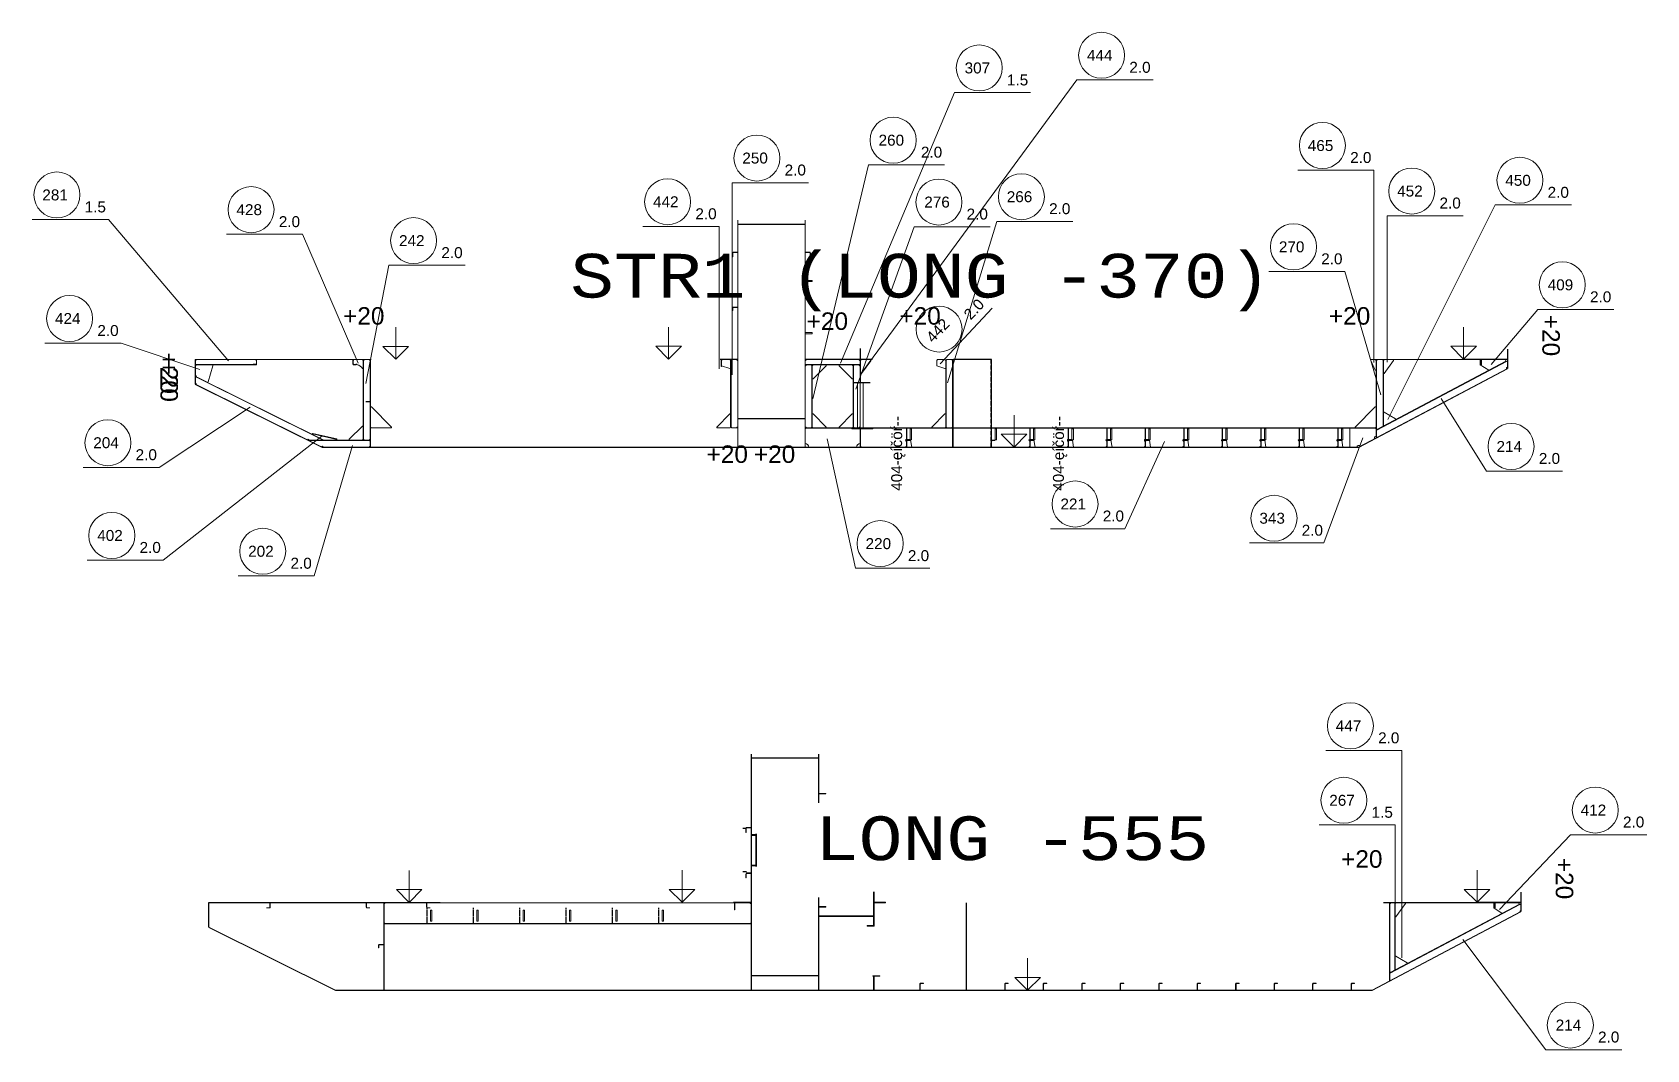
# Model space of a CAD drawing. Header units: inches. Extents: x -13175 to 44880, y -10439 to 22675.
# Drawn here: x 35517 to 44746, y 9458 to 15272 of the extents above; entities that cross this region are included whole.
import ezdxf

# ---------------------------------------------------------------- set-up
doc = ezdxf.new("R2010")
doc.units = ezdxf.units.IN
doc.header["$MEASUREMENT"] = 0
doc.linetypes.add('Dashed', pattern=[10, 7.5, -2.5])
doc.linetypes.add('Dashed_dotted', pattern=[34, 24, -5, 0, -5])
doc.layers.get('0').update_dxf_attribs({"linetype": 'CONTINUOUS'})
doc.styles.add('Style_ARIAL', font='ARIAL')
doc.styles.add('Style_Courier_New', font='Courier New')

msp = doc.modelspace()

# ---------------------------------------------------------------- linework, layer by layer
at = {"color": 3, "lineweight": 0}
for p, q in [((39549.73241, 12900.99845), (39549.73241, 14197.75977)), ((39551.23082, 12900.99845), (39551.23082, 14197.75977)), ((39934.73302, 12900.99845), (39934.73302, 14197.75977)), ((39936.23143, 12900.99845), (39936.23143, 14197.75977)), ((39524.17699, 14015.99936), (39549.73241, 14015.99936)), ((39524.17699, 14013.87839), (39549.73241, 14013.87839)), ((39936.23449, 14015.99936), (39961.78685, 14015.99936)), ((39936.23449, 14013.87839), (39961.78685, 14013.87839)), ((39524.17699, 13700.99845), (39549.73241, 13700.99845)), ((39524.17699, 13699.49851), (39549.73241, 13699.49851)), ((37454.73119, 13402.49839), (36448.23095, 13402.49839)), ((37454.73119, 13400.99845), (36448.23095, 13400.99845)), ((36448.234, 13260.99868), (36448.234, 13400.99845)), ((36449.73241, 13260.99868), (36449.73241, 13400.99845)), ((36449.73241, 13400.99845), (36449.73241, 13375.49834)), ((36798.234, 13400.99845), (36449.73241, 13400.99845)), ((36798.234, 13375.49834), (36798.234, 13400.99845)), ((36798.234, 13375.44379), (36798.234, 13400.99845)), ((36799.73241, 13375.44379), (36799.73241, 13400.99845)), ((37349.73241, 13375.44379), (37349.73241, 13400.99845)), ((37351.23387, 13375.44379), (37351.23387, 13400.99845)), ((37356.23265, 13400.99845), (37351.23387, 13395.99852)), ((37409.73302, 13400.99845), (37351.23387, 13400.99845)), ((37409.73302, 13395.99852), (37404.73424, 13400.99845)), ((37449.73241, 13400.99845), (37415.73278, 13400.99845)), ((37449.73241, 12900.99845), (37449.73241, 13400.99845)), ((37449.73241, 12940.9986), (37449.73241, 13400.99845)), ((37451.23387, 12900.99845), (37451.23387, 13400.99845)), ((39549.73241, 13403.99833), (39449.73241, 13403.99833)), ((39549.73241, 13400.99845), (39449.73241, 13400.99845)), ((39549.73241, 13400.99845), (39515.73278, 13400.99845)), ((39549.73241, 13010.99868), (39549.73241, 13400.99845)), ((40249.73241, 13403.99833), (39936.23143, 13403.99833)), ((40249.73241, 13400.99845), (39936.23143, 13400.99845)), ((39936.23449, 13400.99845), (39936.23449, 13375.49834)), ((40249.73241, 13400.99845), (39936.23449, 13400.99845)), ((40249.73241, 13270.99852), (40249.73241, 13463.99855)), ((40249.73241, 13400.99845), (40249.73241, 13403.99833)), ((40249.73241, 13375.49834), (40249.73241, 13400.99845)), ((40249.83312, 13400.99845), (40249.83312, 13403.99833)), ((40252.73229, 13270.99852), (40252.73229, 13463.99855)), ((40779.73119, 13400.99845), (40745.73156, 13400.99845)), ((40779.73119, 13010.9983), (40779.73119, 13400.99845)), ((40779.73119, 13400.99845), (40779.73119, 12900.99845)), ((40999.73241, 13400.99845), (40781.23265, 13400.99845)), ((40781.23265, 13400.99845), (40781.23265, 13010.9983)), ((40781.23265, 13400.99845), (40781.23265, 12900.99845)), ((40782.76769, 13402.99849), (40999.73241, 13402.99849)), ((40782.76769, 13400.99845), (40999.73241, 13400.99845)), ((41001.73131, 13402.99849), (40999.73241, 13402.99849)), ((40999.73241, 12900.99845), (40999.73241, 13400.99845)), ((41001.73131, 13400.99845), (40999.73241, 13400.99845)), ((40999.73241, 13010.9983), (40999.73241, 13400.99845)), ((41001.73131, 12900.99845), (41001.73131, 13400.99845)), ((43949.73241, 13400.99845), (43164.7318, 13400.99845)), ((43199.73241, 12953.93958), (43199.73241, 13400.99845)), ((43201.23082, 13400.99845), (43201.23082, 12999.99328)), ((43235.23351, 13400.99845), (43201.23082, 13400.99845)), ((43201.23387, 12953.93958), (43201.23387, 13400.99845)), ((43944.22704, 13391.16301), (43202.9276, 12998.71001)), ((43239.30455, 13022.06664), (43239.30455, 13396.9255)), ((43949.73241, 13350.99845), (43949.73241, 13460.99868)), ((43949.73241, 13350.99845), (43949.73241, 13389.46929)), ((43951.73436, 13350.99845), (43951.73436, 13460.99868)), ((36454.73424, 13370.99852), (36449.73241, 13365.9986)), ((36549.73241, 13370.99852), (36449.73241, 13370.99852)), ((36449.73241, 13370.99852), (36449.73241, 13305.65848)), ((36449.73241, 13315.65833), (36458.68932, 13301.21093)), ((36449.73241, 13298.95949), (36449.73241, 13260.99868)), ((36452.78722, 13372.44391), (36779.73424, 13372.44391)), ((37168.79064, 12946.45781), (36455.192, 13300.79589)), ((36779.73424, 13375.49834), (36798.234, 13375.49834)), ((37351.23387, 13377.49839), (37356.23265, 13372.49846)), ((39936.23449, 13370.99852), (39936.23449, 13010.99868)), ((39970.23412, 13370.99852), (39936.23449, 13370.99852)), ((40249.73241, 13370.99852), (40215.73278, 13370.99852)), ((40249.73241, 13010.99868), (40249.73241, 13370.99852)), ((43949.73241, 13350.99845), (43099.73241, 12900.99845)), ((43950.6693, 13349.2311), (43100.6693, 12899.2311)), ((43201.23082, 12954.7338), (43949.73241, 13350.99845)), ((36448.84435, 13259.2073), (37173.84435, 12899.20707)), ((36449.73241, 13260.99868), (37174.73241, 12900.99845)), ((36449.73241, 13260.99868), (37094.17821, 12940.9986)), ((40212.7329, 13270.99852), (40307.73107, 13270.99852)), ((40212.7329, 13267.99826), (40307.73107, 13267.99826)), ((43201.23082, 12999.99328), (43235.23351, 13017.99331)), ((37094.17821, 12940.9986), (37170.6278, 12940.9986)), ((37106.26012, 12934.99846), (37174.73241, 12900.99845)), ((37415.73278, 12940.9986), (37449.73241, 12940.9986)), ((37449.73241, 12900.99845), (37449.73241, 12934.99846)), ((39515.73278, 13010.99868), (39549.73241, 13010.99868)), ((39936.23143, 13004.99854), (39936.23143, 12900.99845)), ((39936.23449, 13010.99868), (39970.23412, 13010.99868)), ((40203.23278, 13010.9983), (40323.23095, 13010.9983)), ((40203.23278, 13007.99842), (40323.23095, 13007.99842)), ((40249.73241, 13004.99854), (40203.23278, 13004.99854)), ((40215.73278, 13010.99868), (40249.73241, 13010.99868)), ((40249.73241, 12900.99845), (40249.73241, 13007.99842)), ((40249.73241, 12900.99845), (40249.73241, 13004.99854)), ((40251.23082, 13004.99854), (40251.23082, 12900.99845)), ((40323.23095, 13004.99854), (40251.23082, 13004.99854)), ((40252.73229, 12900.99845), (40252.73229, 13007.99842)), ((43049.73241, 13009.07149), (40323.23095, 13009.07149)), ((40514.7318, 12935.07132), (40514.7318, 12900.99845)), ((40516.73375, 12935.07132), (40516.73375, 12900.99845)), ((40745.73156, 13010.9983), (40779.73119, 13010.9983)), ((40781.23265, 13010.9983), (40999.73241, 13010.9983)), ((40999.73241, 12900.99845), (40999.73241, 12935.07171)), ((41001.73436, 12900.99845), (41001.73436, 12935.07171)), ((41219.73363, 12900.99845), (41219.73363, 12935.07171)), ((41221.73253, 12900.99845), (41221.73253, 12935.07171)), ((41439.7318, 12900.99845), (41439.7318, 12935.07132)), ((41441.73375, 12900.99845), (41441.73375, 12935.07132)), ((41659.73302, 12900.99845), (41659.73302, 12935.07171)), ((41661.73192, 12900.99845), (41661.73192, 12935.07171)), ((41879.73424, 12900.99845), (41879.73424, 12935.07171)), ((41881.73314, 12900.99845), (41881.73314, 12935.07171)), ((42099.73241, 12900.99845), (42099.73241, 12935.07171)), ((42101.73436, 12900.99845), (42101.73436, 12935.07171)), ((42319.73363, 12900.99845), (42319.73363, 12935.07171)), ((42321.73253, 12900.99845), (42321.73253, 12935.07171)), ((42539.7318, 12900.99845), (42539.7318, 12935.07171)), ((42541.73375, 12900.99845), (42541.73375, 12935.07171)), ((42759.73302, 12900.99845), (42759.73302, 12935.07171)), ((42761.73192, 12900.99845), (42761.73192, 12935.07171)), ((42979.73424, 12900.99845), (42979.73424, 12935.07171)), ((42981.73314, 12900.99845), (42981.73314, 12935.07171)), ((43049.73241, 12900.99845), (43049.73241, 13004.99854)), ((43049.73241, 13004.99854), (43049.73241, 12900.99845)), ((43099.73241, 12900.99845), (43199.73241, 12953.93958)), ((43199.73241, 12953.93958), (43199.73241, 13004.99854)), ((43201.23082, 12993.20464), (43201.23082, 12954.7338)), ((43099.73241, 12900.99845), (37174.73241, 12900.99845)), ((37174.73241, 12900.99845), (37449.73241, 12900.99845)), ((43099.73241, 12898.9984), (37174.73241, 12898.9984)), ((39936.23143, 12900.99845), (40249.73241, 12900.99845)), ((40251.23082, 12900.99845), (43049.73241, 12900.99845)), ((43049.73241, 12900.99845), (43099.73241, 12900.99845)), ((39626.57567, 9797.68386), (39626.57567, 11146.36359)), ((39628.07408, 9797.68386), (39628.07408, 11146.36359)), ((40011.57628, 10868.05396), (40011.57628, 11146.36359)), ((40013.0747, 10868.05396), (40013.0747, 11146.36359)), ((39601.0233, 10727.68493), (39626.57567, 10727.68493)), ((39601.0233, 10725.56357), (39626.57567, 10725.56357)), ((39653.07714, 10690.95778), (39653.07714, 10504.41012)), ((39658.07592, 10690.95778), (39658.07592, 10504.41012)), ((39601.02025, 10467.68184), (39626.57567, 10467.68184)), ((39601.02025, 10465.56048), (39626.57567, 10465.56048)), ((40326.57567, 10167.68393), (40326.57567, 10360.68377)), ((40329.57555, 10167.68393), (40329.57555, 10360.68377)), ((44026.57567, 10247.68386), (44026.57567, 10357.6839)), ((44028.57762, 10247.68386), (44028.57762, 10357.6839)), ((37848.79857, 10297.68386), (36525.07421, 10297.68386)), ((36525.07726, 10157.6839), (36525.07726, 10297.68386)), ((36526.57567, 10157.6839), (36526.57567, 10297.68386)), ((36875.07726, 10272.1292), (36875.07726, 10297.68386)), ((36876.57567, 10272.1292), (36876.57567, 10297.68386)), ((37426.57567, 10272.1292), (37426.57567, 10297.68386)), ((37428.07714, 10272.1292), (37428.07714, 10297.68386)), ((37526.57567, 9797.68386), (37526.57567, 10297.68386)), ((37528.07714, 9797.68386), (37528.07714, 10297.68386)), ((37528.07714, 10297.68386), (37528.07714, 10183.68392)), ((39626.57567, 10297.68386), (37528.07714, 10297.68386)), ((37771.57689, 10297.68386), (37771.57689, 10272.1292)), ((37773.07836, 10297.68386), (37773.07836, 10272.1292)), ((39626.57567, 10300.68393), (39526.57567, 10300.68393)), ((39626.57567, 10297.68386), (39526.57567, 10297.68386)), ((39626.57567, 10183.68392), (39626.57567, 10297.68386)), ((40011.57628, 9797.68386), (40011.57628, 10327.31376)), ((40013.0747, 9797.68386), (40013.0747, 10327.31376)), ((40856.57445, 10297.68386), (40856.57445, 9797.68386)), ((40858.07592, 10297.68386), (40858.07592, 9797.68386)), ((44026.57567, 10247.68386), (43176.57567, 9797.68386)), ((44027.51256, 10245.91632), (43177.51256, 9795.91632)), ((44026.57567, 10297.68386), (43241.57506, 10297.68386)), ((43276.57567, 9850.62518), (43276.57567, 10297.68386)), ((43278.07408, 10297.68386), (43278.07408, 9896.67888)), ((43303.57457, 10297.68386), (43278.07408, 10297.68386)), ((43278.07408, 9851.41921), (44026.57567, 10247.68386)), ((43278.07714, 9850.62518), (43278.07714, 10297.68386)), ((44021.0703, 10287.84861), (43279.77086, 9895.39523)), ((43306.62938, 9913.23371), (43306.62938, 10294.62905)), ((44026.57567, 10247.68386), (44026.57567, 10286.1547)), ((36525.68761, 10155.89251), (37250.68761, 9795.89267)), ((36526.57567, 10157.6839), (37251.57567, 9797.68386)), ((37532.01085, 10179.61097), (39622.64196, 10179.61097)), ((37501.0233, 10059.18383), (37526.57567, 10059.18383)), ((37501.0233, 10057.6839), (37526.57567, 10057.6839)), ((40326.57567, 9797.68386), (40326.57567, 9877.68378)), ((40329.57555, 9797.68386), (40329.57555, 9877.68378)), ((43278.07408, 9896.67888), (43303.57457, 9910.1789)), ((43278.07408, 9889.88986), (43278.07408, 9851.41921)), ((43176.57567, 9797.68386), (37251.57567, 9797.68386)), ((43176.57567, 9795.68381), (37251.57567, 9795.68381)), ((40591.57506, 9831.75692), (40591.57506, 9797.68386)), ((40593.57701, 9831.75692), (40593.57701, 9797.68386)), ((41076.57567, 9797.68386), (41076.57567, 9831.75692)), ((41078.57762, 9797.68386), (41078.57762, 9831.75692)), ((41296.57689, 9797.68386), (41296.57689, 9831.75692)), ((41298.57579, 9797.68386), (41298.57579, 9831.75692)), ((41516.57506, 9797.68386), (41516.57506, 9831.75692)), ((41518.57701, 9797.68386), (41518.57701, 9831.75692)), ((41736.57628, 9797.68386), (41736.57628, 9831.75692)), ((41738.57824, 9797.68386), (41738.57824, 9831.75692)), ((41956.5775, 9797.68386), (41956.5775, 9831.75692)), ((41958.5764, 9797.68386), (41958.5764, 9831.75692)), ((42176.57567, 9797.68386), (42176.57567, 9831.75692)), ((42178.57762, 9797.68386), (42178.57762, 9831.75692)), ((42396.57689, 9797.68386), (42396.57689, 9831.75692)), ((42398.57579, 9797.68386), (42398.57579, 9831.75692)), ((42616.57811, 9797.68386), (42616.57811, 9831.75692)), ((42618.57701, 9797.68386), (42618.57701, 9831.75692)), ((42836.57628, 9797.68386), (42836.57628, 9831.75692)), ((42838.57824, 9797.68386), (42838.57824, 9831.75692)), ((43056.5775, 9797.68386), (43056.5775, 9831.75692)), ((43058.5764, 9797.68386), (43058.5764, 9831.75692))]:
    msp.add_line(p, q, dxfattribs=at)
at = {"color": 1, "lineweight": 0}
for p, q in [((40707.85924, 13376.51305), (41004.25206, 13694.73967)), ((39511.65868, 13396.9255), (39511.65868, 13015.07163)), ((40741.66051, 13396.9255), (40741.66051, 13015.07163)), ((39939.28929, 13372.44391), (40246.6776, 13372.44391)), ((39974.30516, 13015.07163), (39974.30516, 13366.92557)), ((40211.65868, 13366.92557), (40211.65868, 13015.07163)), ((40235.23351, 13267.99826), (40267.23119, 13267.99826)), ((40235.23351, 13267.99826), (40235.23351, 13010.9983)), ((40267.23119, 13010.9983), (40267.23119, 13267.99826)), ((37445.66136, 12939.07142), (37110.33422, 12939.07142)), ((40203.23278, 13009.07149), (39940.30553, 13009.07149)), ((40235.23351, 13010.9983), (40267.23119, 13010.9983)), ((43195.65831, 13009.07149), (43049.73241, 13009.07149))]:
    msp.add_line(p, q, dxfattribs=at)
at = {"color": 6, "lineweight": 0}
for p, q in [((37594.73363, 13585.97312), (37594.73363, 13402.99849)), ((39154.73119, 13586.97295), (39154.73119, 13403.99833)), ((43699.73241, 13586.97295), (43699.73241, 13403.99833)), ((37594.73363, 13402.99849), (37521.83629, 13476.38411)), ((37668.11925, 13476.38411), (37521.83629, 13476.38411)), ((37668.11925, 13476.38411), (37594.73363, 13402.99849)), ((39154.73119, 13403.99833), (39081.83385, 13477.38395)), ((39228.11681, 13477.38395), (39081.83385, 13477.38395)), ((39228.11681, 13477.38395), (39154.73119, 13403.99833)), ((43699.73241, 13403.99833), (43626.83507, 13477.38395)), ((43773.11803, 13477.38395), (43626.83507, 13477.38395)), ((43773.11803, 13477.38395), (43699.73241, 13403.99833)), ((41129.73119, 13083.97307), (41129.73119, 12900.99845)), ((41129.73119, 12900.99845), (41056.83385, 12974.38407)), ((41203.11681, 12974.38407), (41056.83385, 12974.38407)), ((41203.11681, 12974.38407), (41129.73119, 12900.99845)), ((37671.57689, 10482.65853), (37671.57689, 10299.6839)), ((39231.57445, 10483.65855), (39231.57445, 10300.68393)), ((43776.57567, 10483.65855), (43776.57567, 10300.68393)), ((37671.57689, 10299.6839), (37598.67955, 10373.06952)), ((37744.96251, 10373.06933), (37598.67955, 10373.06952)), ((37744.96251, 10373.06933), (37671.57689, 10299.6839)), ((39231.57445, 10300.68393), (39158.67711, 10374.06955)), ((39304.96007, 10374.06936), (39158.67711, 10374.06955)), ((39304.96007, 10374.06936), (39231.57445, 10300.68393)), ((43776.57567, 10300.68393), (43703.67833, 10374.06955)), ((43849.96129, 10374.06936), (43703.67833, 10374.06955)), ((43849.96129, 10374.06936), (43776.57567, 10300.68393)), ((41206.57445, 9980.65848), (41206.57445, 9797.68386)), ((41206.57445, 9797.68386), (41133.67711, 9871.06948)), ((41279.96007, 9871.06929), (41133.67711, 9871.06948)), ((41279.96007, 9871.06929), (41206.57445, 9797.68386))]:
    msp.add_line(p, q, dxfattribs=at)
at = {"color": 2, "lineweight": 0}
for p, q in [((37411.65868, 13396.9255), (37411.65868, 12945.07155)), ((40255.39647, 13320.99852), (40310.23351, 13397.15896)), ((37118.78148, 12978.04923), (37259.13182, 12945.30234)), ((40543.64415, 13006.31003), (40535.81639, 13006.31003)), ((40535.81639, 13006.31003), (40535.81639, 12943.68758)), ((40535.81639, 12943.68758), (40543.64415, 12943.68758)), ((40543.64415, 12943.68758), (40543.64415, 13006.31003)), ((41028.64476, 13006.31003), (41020.817, 13006.31003)), ((41020.817, 13006.31003), (41020.817, 12943.68758)), ((41020.817, 12943.68758), (41028.64476, 12943.68758)), ((41028.64476, 12943.68758), (41028.64476, 13006.31003)), ((41248.64598, 13006.31003), (41240.81823, 13006.31003)), ((41240.81823, 13006.31003), (41240.81823, 12943.68758)), ((41240.81823, 12943.68758), (41248.64598, 12943.68758)), ((41248.64598, 12943.68758), (41248.64598, 13006.31003)), ((41468.64415, 13006.31003), (41460.81639, 13006.31003)), ((41460.81639, 13006.31003), (41460.81639, 12943.68758)), ((41460.81639, 12943.68758), (41468.64415, 12943.68758)), ((41468.64415, 12943.68758), (41468.64415, 13006.31003)), ((41688.64537, 13006.31003), (41680.81761, 13006.31003)), ((41680.81761, 13006.31003), (41680.81761, 12943.68758)), ((41680.81761, 12943.68758), (41688.64537, 12943.68758)), ((41688.64537, 12943.68758), (41688.64537, 13006.31003)), ((41908.64659, 13006.31003), (41900.81884, 13006.31003)), ((41900.81884, 13006.31003), (41900.81884, 12943.68758)), ((41900.81884, 12943.68758), (41908.64659, 12943.68758)), ((41908.64659, 12943.68758), (41908.64659, 13006.31003)), ((42128.64476, 13006.31003), (42120.817, 13006.31003)), ((42120.817, 13006.31003), (42120.817, 12943.68758)), ((42120.817, 12943.68758), (42128.64476, 12943.68758)), ((42128.64476, 12943.68758), (42128.64476, 13006.31003)), ((42348.64598, 13006.31003), (42340.81823, 13006.31003)), ((42340.81823, 13006.31003), (42340.81823, 12943.68758)), ((42340.81823, 12943.68758), (42348.64598, 12943.68758)), ((42348.64598, 12943.68758), (42348.64598, 13006.31003)), ((42568.64415, 13006.31003), (42560.81639, 13006.31003)), ((42560.81639, 13006.31003), (42560.81639, 12943.68758)), ((42560.81639, 12943.68758), (42568.64415, 12943.68758)), ((42568.64415, 12943.68758), (42568.64415, 13006.31003)), ((42788.64537, 13006.31003), (42780.81761, 13006.31003)), ((42780.81761, 13006.31003), (42780.81761, 12943.68758)), ((42780.81761, 12943.68758), (42788.64537, 12943.68758)), ((42788.64537, 12943.68758), (42788.64537, 13006.31003)), ((43008.64659, 13006.31003), (43000.81884, 13006.31003)), ((43000.81884, 13006.31003), (43000.81884, 12943.68758)), ((43000.81884, 12943.68758), (43008.64659, 12943.68758)), ((43008.64659, 12943.68758), (43008.64659, 13006.31003)), ((37801.13011, 10254.99511), (37793.30236, 10254.99511)), ((37793.30236, 10254.99511), (37793.30236, 10192.37265)), ((37801.13011, 10192.37265), (37801.13011, 10254.99511)), ((38066.1295, 10254.99511), (38058.30175, 10254.99511)), ((38058.30175, 10254.99511), (38058.30175, 10192.37265)), ((38066.1295, 10192.37265), (38066.1295, 10254.99511)), ((38331.12889, 10254.99511), (38323.30114, 10254.99511)), ((38323.30114, 10254.99511), (38323.30114, 10192.37265)), ((38331.12889, 10192.37265), (38331.12889, 10254.99511)), ((38596.12828, 10254.99511), (38588.30053, 10254.99511)), ((38588.30053, 10254.99511), (38588.30053, 10192.37265)), ((38596.12828, 10192.37265), (38596.12828, 10254.99511)), ((38861.13073, 10254.99511), (38853.30297, 10254.99511)), ((38853.30297, 10254.99511), (38853.30297, 10192.37265)), ((38861.13073, 10192.37265), (38861.13073, 10254.99511)), ((39126.13011, 10254.99511), (39118.30236, 10254.99511)), ((39118.30236, 10254.99511), (39118.30236, 10192.37265)), ((39126.13011, 10192.37265), (39126.13011, 10254.99511)), ((37793.30236, 10192.37265), (37801.13011, 10192.37265)), ((38058.30175, 10192.37265), (38066.1295, 10192.37265)), ((38323.30114, 10192.37265), (38331.12889, 10192.37265)), ((38588.30053, 10192.37265), (38596.12828, 10192.37265)), ((38853.30297, 10192.37265), (38861.13073, 10192.37265)), ((39118.30236, 10192.37265), (39126.13011, 10192.37265))]:
    msp.add_line(p, q, dxfattribs=at)
at = {"color": 3, "lineweight": 25}
for p, q in [((40779.73119, 12900.99845), (40779.73119, 13400.99845)), ((37424.23192, 13162.49862), (37449.73241, 13162.49862)), ((40779.73119, 13008.99863), (40779.73119, 12900.99845))]:
    msp.add_line(p, q, dxfattribs=at)
at = {"color": 3, "linetype": 'Dashed_dotted', "lineweight": 25}
for p, q in [((41001.73131, 13400.99845), (40786.23143, 13400.99845)), ((40999.73241, 12900.99845), (40999.73241, 13400.99845)), ((39601.07824, 10721.76986), (39579.68541, 10721.76986)), ((39601.07518, 10473.61846), (39579.68541, 10473.61846))]:
    msp.add_line(p, q, dxfattribs=at)
at = {"color": 2, "lineweight": 25}
for p, q in [((40514.7318, 13008.99863), (40514.7318, 12940.9986)), ((40999.73241, 13008.99863), (40999.73241, 12940.9986)), ((41219.73363, 13008.99863), (41219.73363, 12940.9986)), ((41439.7318, 13008.99863), (41439.7318, 12940.9986)), ((41659.73302, 13008.99863), (41659.73302, 12940.9986)), ((41879.73424, 13008.99863), (41879.73424, 12940.9986)), ((42099.73241, 13008.99863), (42099.73241, 12940.9986)), ((42319.73363, 13008.99863), (42319.73363, 12940.9986)), ((42539.7318, 13008.99863), (42539.7318, 12940.9986)), ((42759.73302, 13008.99863), (42759.73302, 12940.9986)), ((42979.73424, 13008.99863), (42979.73424, 12940.9986))]:
    msp.add_line(p, q, dxfattribs=at)
at = {"color": 2, "linetype": 'Dashed', "lineweight": 25}
for p, q in [((37772.21776, 10267.68393), (37772.21776, 10179.68383)), ((38037.21715, 10267.68393), (38037.21715, 10179.68383)), ((38302.21654, 10267.68393), (38302.21654, 10179.68383)), ((38567.21593, 10267.68393), (38567.21593, 10179.68383)), ((38832.21837, 10267.68393), (38832.21837, 10179.68383)), ((39097.21776, 10267.68393), (39097.21776, 10179.68383))]:
    msp.add_line(p, q, dxfattribs=at)
at = {"color": 1, "lineweight": 0}
for points in [[(40282.73107, 13358.96239), (41489.35033, 14999.17731), (41924.22582, 14999.17731)], [(40138.11437, 13380.16524), (40789.71349, 14927.04902), (41224.58898, 14927.04902)], [(39980.17675, 13176.67136), (40297.88304, 14514.0882), (40732.75853, 14514.0882)], [(39518.99816, 13315.02471), (39519.00426, 14412.19077), (39953.87975, 14412.19077)], [(43186.47252, 13384.21492), (43186.47557, 14483.70871), (42751.60009, 14483.70871)], [(43262.54979, 13387.1057), (43262.5559, 14223.51279), (43697.43138, 14223.51279)], [(43267.33495, 13058.2437), (43880.65892, 14284.88135), (44315.53441, 14284.88135)], [(36639.07872, 13393.47014), (35952.17687, 14201.31125), (35517.30138, 14201.31125)], [(39443.3756, 13349.37796), (39443.3817, 14162.21137), (39008.50621, 14162.21137)], [(40226.13927, 13233.03771), (40559.21727, 14160.51841), (40994.09276, 14160.51841)], [(40748.80773, 13268.90693), (41030.64366, 14191.2641), (41465.51915, 14191.2641)], [(37380.32323, 13381.73003), (37061.98522, 14117.17429), (36627.10973, 14117.17429)], [(37423.20043, 13263.78264), (37556.43712, 13940.17768), (37991.31261, 13940.17768)], [(39519.6787, 14009.63569), (39519.6787, 13987.79273), (39521.17711, 13987.79273), (39521.17711, 14009.63569)], [(39966.2882, 14009.63569), (39966.2882, 13987.79273), (39964.78673, 13987.79273), (39964.78673, 14009.63569)], [(43226.57262, 13199.34783), (43021.10082, 13904.81772), (42586.22533, 13904.81772)], [(39519.6787, 13696.49863), (39519.6787, 13681.0533), (39521.17711, 13681.0533), (39521.17711, 13696.49863)], [(43857.14513, 13372.37868), (44123.05394, 13687.63022), (44557.92943, 13687.63022)], [(36474.60729, 13345.09635), (36024.73851, 13495.05553), (35589.86303, 13495.05553)], [(39454.73119, 13400.99845), (39454.73119, 13360.9983), (39456.73314, 13360.9983), (39456.73314, 13400.99845)], [(39515.73278, 13400.99845), (39509.65978, 13394.92545), (39509.65978, 13017.07168), (39515.73278, 13010.99868)], [(40745.73156, 13400.99845), (40739.65856, 13394.92545), (40739.65856, 13017.07129), (40745.73156, 13010.9983)], [(39936.23449, 13375.49834), (39940.78771, 13370.94359), (40245.17919, 13370.94359), (40249.73241, 13375.49834)], [(39970.23412, 13010.99868), (39976.30712, 13017.07168), (39976.30712, 13364.92553), (39970.23412, 13370.99852)], [(40215.73278, 13370.99852), (40209.65978, 13364.92553), (40209.65978, 13017.07168), (40215.73278, 13010.99868)], [(36762.32091, 13129.44617), (36243.57396, 12785.49094), (35808.69847, 12785.49094)], [(43572.1903, 13179.84061), (43830.19811, 12763.95926), (44265.0736, 12763.95926)], [(37173.77416, 12965.21811), (36266.12645, 12255.45974), (35831.25096, 12255.45974)], [(37449.73241, 12934.99846), (37443.65941, 12941.07146), (37112.33312, 12941.07146), (37106.26012, 12934.99846)], [(40203.23278, 13004.99854), (40203.23278, 13011.07154), (39942.30443, 13011.07154), (39936.23143, 13004.99854)], [(40061.39928, 12948.422), (40223.54833, 12208.85787), (40648.81383, 12208.85787)], [(41005.73217, 12941.07146), (41019.66039, 12941.07146), (41019.66039, 12939.07142), (41005.73217, 12939.07142)], [(41225.73339, 12941.07146), (41239.66161, 12941.07146), (41239.66161, 12939.07142), (41225.73339, 12939.07142)], [(41989.28929, 12932.4552), (41762.81224, 12435.19034), (41337.54674, 12435.19034)], [(41445.73156, 12941.07146), (41459.65978, 12941.07146), (41459.65978, 12939.07142), (41445.73156, 12939.07142)], [(41665.73278, 12941.07146), (41679.661, 12941.07146), (41679.661, 12939.07142), (41665.73278, 12939.07142)], [(41885.734, 12941.07146), (41899.65917, 12941.07146), (41899.65917, 12939.07142), (41885.734, 12939.07142)], [(42105.73217, 12941.07146), (42119.66039, 12941.07146), (42119.66039, 12939.07142), (42105.73217, 12939.07142)], [(42325.73339, 12941.07146), (42339.66161, 12941.07146), (42339.66161, 12939.07142), (42325.73339, 12939.07142)], [(43124.13732, 12954.61058), (42900.11998, 12353.95408), (42474.85448, 12353.95408)], [(42545.73156, 12941.07146), (42559.65978, 12941.07146), (42559.65978, 12939.07142), (42545.73156, 12939.07142)], [(42765.73278, 12941.07146), (42779.661, 12941.07146), (42779.661, 12939.07142), (42765.73278, 12939.07142)], [(42985.734, 12941.07146), (42999.65917, 12941.07146), (42999.65917, 12939.07142), (42985.734, 12939.07142)], [(43199.73241, 13004.99854), (43193.65941, 13011.07154), (43049.73241, 13011.07154), (43049.73241, 13004.99854)], [(37348.73754, 12909.53994), (37128.83702, 12165.24176), (36693.96154, 12165.24176)], [(43346.30529, 9982.58567), (43346.30223, 11167.46001), (42911.42675, 11167.46001)], [(39596.52196, 10721.32087), (39596.52196, 10699.47791), (39598.02343, 10699.47791), (39598.02343, 10721.32087)], [(43309.24779, 10114.37735), (43309.24474, 10742.05489), (42874.36925, 10742.05489)], [(43904.70678, 10258.43844), (44311.54271, 10686.41333), (44746.4182, 10686.41333)], [(39596.52196, 10461.31797), (39596.52196, 10439.47501), (39598.02037, 10439.47501), (39598.02037, 10461.31797)], [(39531.57445, 10297.68386), (39531.57445, 10257.6839), (39533.5764, 10257.6839), (39533.5764, 10297.68386)], [(43695.00219, 10088.13434), (44168.87609, 9457.85498), (44603.75157, 9457.85498)], [(37496.52196, 10054.68383), (37496.52196, 10039.23869), (37498.02343, 10039.23869), (37498.02343, 10054.68383)], [(41082.57543, 9837.75687), (41096.50365, 9837.75687), (41096.50365, 9835.75702), (41082.57543, 9835.75702)], [(41302.57665, 9837.75687), (41316.50487, 9837.75687), (41316.50487, 9835.75702), (41302.57665, 9835.75702)], [(41522.57482, 9837.75687), (41536.50304, 9837.75687), (41536.50304, 9835.75683), (41522.57482, 9835.75683)], [(41742.57604, 9837.75687), (41756.50426, 9837.75687), (41756.50426, 9835.75702), (41742.57604, 9835.75702)], [(41962.57726, 9837.75687), (41976.50548, 9837.75687), (41976.50548, 9835.75702), (41962.57726, 9835.75702)], [(42182.57543, 9837.75687), (42196.50365, 9837.75687), (42196.50365, 9835.75702), (42182.57543, 9835.75702)], [(42402.57665, 9837.75687), (42416.50487, 9837.75687), (42416.50487, 9835.75702), (42402.57665, 9835.75702)], [(42622.57787, 9837.75687), (42636.50304, 9837.75687), (42636.50304, 9835.75702), (42622.57787, 9835.75702)], [(42842.57604, 9837.75687), (42856.50426, 9837.75687), (42856.50426, 9835.75702), (42842.57604, 9835.75702)], [(43062.57726, 9837.75687), (43076.50548, 9837.75687), (43076.50548, 9835.75702), (43062.57726, 9835.75702)]]:
    msp.add_lwpolyline(points, dxfattribs=at)
at = {"color": 4, "lineweight": 0}
for points in [[(39934.73302, 14173.38233), (39550.73339, 14173.38233), (39550.73339, 14175.05393), (39934.73302, 14175.05393)], [(39934.73302, 13064.61196), (39550.73339, 13064.61196), (39550.73339, 13062.85453), (39934.73302, 13062.85453)], [(40011.57628, 11124.25284), (39627.57665, 11124.25284), (39627.57665, 11125.76232), (40011.57628, 11125.76232)], [(40011.57628, 9881.28047), (39627.57665, 9881.28047), (39627.57665, 9879.69546), (40011.57628, 9879.69546)]]:
    msp.add_lwpolyline(points, dxfattribs=at)
at = {"color": 6, "lineweight": 0}
for points in [[(39936.23143, 13853.56002), (39976.23082, 13853.56002), (39976.23082, 13846.67754), (39936.23143, 13846.67754)], [(39936.23143, 13548.43688), (39976.23082, 13548.43688), (39976.23082, 13555.31936), (39936.23143, 13555.31936)], [(40013.0747, 10922.64533), (40053.07408, 10922.64533), (40053.07408, 10919.41428), (40013.0747, 10919.41428)], [(39628.07408, 10687.48355), (39653.07408, 10687.48355), (39653.07408, 10682.20515), (39628.07408, 10682.20515)], [(39628.07408, 10507.88398), (39653.07408, 10507.88398), (39653.07408, 10513.16256), (39628.07408, 10513.16256)], [(40013.0747, 10272.72239), (40053.07408, 10272.72239), (40053.07408, 10275.95343), (40013.0747, 10275.95343)]]:
    msp.add_lwpolyline(points, dxfattribs=at)
at = {"color": 3, "lineweight": 0}
for points in [[(37351.23387, 13400.99845), (37351.23387, 13375.99845), (37351.23387, 13372.49846)], [(37409.73302, 13350.99845), (37409.73302, 13375.99845), (37409.73302, 13400.99845)], [(40252.73229, 13400.99845), (40317.73168, 13400.99845), (40317.73168, 13403.99833), (40252.73229, 13403.99833)], [(43949.73241, 13403.99833), (43699.73241, 13403.99833), (43699.73241, 13402.49839), (43164.7318, 13402.49839)], [(43949.73241, 13389.46929), (43941.52318, 13391.995), (43203.75768, 13001.41311), (43201.23082, 12993.20464)], [(43235.23351, 13017.99331), (43241.30651, 13024.0663), (43241.30651, 13394.92545), (43235.23351, 13400.99845)], [(36449.73241, 13375.49834), (36454.28868, 13370.94359), (36779.73424, 13370.94359), (36779.73424, 13375.49834)], [(36449.73241, 13305.65848), (36467.52416, 13296.82479), (36521.38463, 13270.07918)], [(37170.6278, 12940.9986), (37167.88732, 12949.13878), (36457.8745, 13301.69768), (36449.73241, 13298.95949)], [(36521.38463, 13270.07918), (36523.60936, 13274.55726), (36549.73241, 13365.9986), (36549.73241, 13370.99852)], [(36795.23412, 13370.94359), (36779.78917, 13370.94359), (36779.78917, 13372.44391), (36795.23412, 13372.44391)], [(37354.23375, 13370.94359), (37369.6787, 13370.94359), (37369.6787, 13372.44391), (37354.23375, 13372.44391)], [(43049.73241, 13004.99854), (43049.73241, 13011.07154), (40323.23095, 13011.07154), (40323.23095, 13004.99854)], [(40520.73156, 12941.07146), (40534.65978, 12941.07146), (40534.65978, 12939.07142), (40520.73156, 12939.07142)], [(37848.79857, 10299.6839), (37671.57689, 10299.6839), (37671.57689, 10299.1838), (36525.07421, 10299.1838)], [(36872.07738, 10267.62919), (36856.63243, 10267.62919), (36856.63243, 10269.12913), (36872.07738, 10269.12913)], [(37431.07701, 10267.62919), (37446.52196, 10267.62919), (37446.52196, 10269.12913), (37431.07701, 10269.12913)], [(37776.07824, 10267.62919), (37791.52318, 10267.62919), (37791.52318, 10269.12913), (37776.07824, 10269.12913)], [(40329.57555, 10297.68386), (40394.57494, 10297.68386), (40394.57494, 10300.68393), (40329.57555, 10300.68393)], [(44026.57567, 10300.68393), (43776.57567, 10300.68393), (43776.57567, 10299.1838), (43241.57506, 10299.1838)], [(44026.57567, 10286.1547), (44018.36644, 10288.68041), (43280.60094, 9898.09871), (43278.07408, 9889.88986)], [(43303.57457, 9910.1789), (43308.13085, 9914.73365), (43308.13085, 10293.12911), (43303.57457, 10297.68386)], [(37528.07714, 10183.68392), (37533.94261, 10177.61092), (39620.71019, 10177.61092), (39626.57567, 10183.68392)], [(40326.57567, 10219.39826), (40013.0747, 10219.39826), (40013.0747, 10222.57037), (40326.57567, 10222.57037)], [(40289.57616, 10164.68387), (40329.57555, 10164.68387), (40329.57555, 10167.68393), (40289.57616, 10167.68393), (40289.57616, 10164.68387)], [(40321.57689, 9877.68378), (40361.57628, 9877.68378), (40361.57628, 9880.68385), (40321.57689, 9880.68385), (40321.57689, 9877.68378)], [(40597.57482, 9837.75687), (40611.50304, 9837.75687), (40611.50304, 9835.75683), (40597.57482, 9835.75683)]]:
    msp.add_lwpolyline(points, dxfattribs=at)
at = {"color": 2, "lineweight": 0}
for points in [[(37415.73278, 13400.99845), (37409.65978, 13394.92545), (37409.65978, 12947.0716), (37415.73278, 12940.9986)], [(39504.73424, 13400.99845), (39461.73192, 13400.99845), (39456.73314, 13395.99852), (39456.73314, 13365.9986), (39504.73424, 13350.99845), (39509.73302, 13350.99845), (39509.73302, 13395.99852), (39504.73424, 13400.99845)], [(40310.23351, 13395.99852), (40310.23351, 13400.99845), (40256.23265, 13400.99845), (40251.23082, 13395.99852), (40251.23082, 13320.99852), (40256.23265, 13320.99852)], [(40256.23265, 13320.99852), (40258.07897, 13321.29874), (40310.53258, 13394.15336), (40310.23351, 13395.99852)], [(40734.73302, 13400.99845), (40692.73168, 13400.99845), (40687.7329, 13395.99852), (40687.7329, 13365.9986), (40734.73302, 13350.99845), (40739.7318, 13350.99845), (40739.7318, 13395.99852), (40734.73302, 13400.99845)], [(43194.73363, 13400.99845), (43169.73363, 13400.99845), (43169.73363, 13395.99852), (43194.73363, 13340.9986), (43199.73241, 13340.9986), (43199.73241, 13395.99852), (43194.73363, 13400.99845)], [(43246.23204, 13400.99845), (43299.73241, 13400.99845), (43299.73241, 13395.99852), (43246.23204, 13320.99852), (43241.23326, 13320.99852), (43241.23326, 13395.99852), (43246.23204, 13400.99845)], [(43941.05016, 13391.65473), (43843.79064, 13340.26389), (43843.74486, 13340.35239), (43794.73363, 13370.99852), (43794.73363, 13400.99845), (43938.73082, 13400.99845), (43941.05016, 13391.65473)], [(39981.23265, 13370.99852), (40056.23265, 13370.99852), (40056.23265, 13365.9986), (39981.23265, 13290.9986), (39976.23387, 13290.9986), (39976.23387, 13365.9986), (39981.23265, 13370.99852)], [(40204.73424, 13370.99852), (40129.73424, 13370.99852), (40129.73424, 13365.9986), (40204.73424, 13290.9986), (40209.73302, 13290.9986), (40209.73302, 13365.9986), (40204.73424, 13370.99852)], [(37456.23265, 13010.99868), (37571.23204, 13010.99868), (37571.23204, 13015.9986), (37456.23265, 13130.99837), (37451.23387, 13130.99837), (37451.23387, 13015.9986), (37456.23265, 13010.99868)], [(43194.73363, 13010.99868), (43079.73424, 13010.99868), (43079.73424, 13015.9986), (43194.73363, 13130.99837), (43199.73241, 13130.99837), (43199.73241, 13015.9986), (43194.73363, 13010.99868)], [(37404.73424, 12940.9986), (37329.73424, 12940.9986), (37329.73424, 12945.99852), (37404.73424, 13020.99852), (37409.73302, 13020.99852), (37409.73302, 12945.99852), (37404.73424, 12940.9986)], [(39504.73424, 13010.99868), (39429.73424, 13010.99868), (39429.73424, 13015.9986), (39504.73424, 13090.9986), (39509.73302, 13090.9986), (39509.73302, 13015.9986), (39504.73424, 13010.99868)], [(39981.23265, 13010.99868), (40056.23265, 13010.99868), (40056.23265, 13015.9986), (39981.23265, 13090.9986), (39976.23387, 13090.9986), (39976.23387, 13015.9986), (39981.23265, 13010.99868)], [(40204.73424, 13010.99868), (40129.73424, 13010.99868), (40129.73424, 13015.9986), (40204.73424, 13090.9986), (40209.73302, 13090.9986), (40209.73302, 13015.9986), (40204.73424, 13010.99868)], [(40734.73302, 13010.9983), (40659.73302, 13010.9983), (40659.73302, 13015.9986), (40734.73302, 13090.9986), (40739.7318, 13090.9986), (40739.7318, 13015.9986), (40734.73302, 13010.9983)], [(43241.23326, 13026.19834), (43241.23326, 13101.19834), (43246.23204, 13101.19834), (43309.614, 13063.0197), (43311.95165, 13058.6), (43245.65221, 13023.53606), (43241.23326, 13026.19834)], [(37259.13182, 12945.99852), (37259.13182, 12940.9986), (37189.13366, 12940.9986), (37179.64879, 12943.21113), (37116.87719, 12974.1899), (37119.08971, 12978.67331)], [(37119.08971, 12978.67331), (37120.67662, 12979.66056), (37258.14611, 12947.5862), (37259.13182, 12945.99852)], [(43313.0747, 10297.68386), (43366.57506, 10297.68386), (43366.57506, 10292.68393), (43313.0747, 10217.68393), (43308.07592, 10217.68393), (43308.07592, 10292.68393), (43313.0747, 10297.68386)], [(44017.89342, 10288.34014), (43920.6339, 10236.94949), (43920.58812, 10237.0378), (43871.57689, 10267.68393), (43871.57689, 10297.68386), (44015.57408, 10297.68386), (44017.89342, 10288.34014)], [(43308.07592, 9917.5838), (43308.07592, 9992.5838), (43313.0747, 9992.5838), (43376.45055, 9954.41584), (43378.7882, 9949.99633), (43312.49486, 9914.92209), (43308.07592, 9917.5838)]]:
    msp.add_lwpolyline(points, dxfattribs=at)
at = {"color": 7, "lineweight": 0}
for points in [[(43799.73241, 13400.99845), (43799.73241, 13370.99852), (43801.73131, 13370.99852), (43801.73131, 13400.99845)], [(43877.34166, 10297.68386), (43877.34166, 10267.68393), (43879.484, 10267.68393), (43879.484, 10297.68386)]]:
    msp.add_lwpolyline(points, dxfattribs=at)
at = {"color": 5, "lineweight": 0}
for points in [[(43799.73241, 13400.99845), (43799.73241, 13370.99852), (43801.73131, 13370.99852), (43801.73131, 13400.99845)], [(43876.57567, 10297.68386), (43876.57567, 10267.68393), (43878.57457, 10267.68393), (43878.57457, 10297.68386)]]:
    msp.add_lwpolyline(points, dxfattribs=at)
at = {"color": 3, "lineweight": 0}
for points in [[(37351.23387, 13372.49846), (37368.03991, 13372.49846, -0.2216896415), (37398.68261, 13358.21013), (37404.73424, 13350.99845), (37409.73302, 13350.99845)], [(37366.73375, 13372.49846, -0.4354032576), (37369.98387, 13375.45218, -0.4130490422), (37372.72435, 13372.22342, -0.4130490422)], [(40509.73302, 12900.99845, -0.4142673016), (40514.7318, 12905.99837), (40514.7318, 12934.99846, -0.4142673016), (40509.73302, 12939.99839, -0.4142673016), (40514.7318, 12944.99831), (40533.7412, 12944.99831, -0.3707466125), (40538.68199, 12940.75065), (40544.73363, 12900.99845)], [(41214.7318, 12900.99845, -0.4141408801), (41219.73363, 12905.99837), (41219.73363, 12934.99846, -0.4141408801), (41214.7318, 12939.99839, -0.4141408801), (41219.73363, 12944.99831), (41238.73998, 12944.99831, -0.3706149757), (41243.68383, 12940.75065), (41249.73241, 12900.99845)], [(41434.73302, 12900.99845, -0.4142673016), (41439.7318, 12905.99837), (41439.7318, 12934.99846, -0.4142673016), (41434.73302, 12939.99839, -0.4142673016), (41439.7318, 12944.99831), (41458.7412, 12944.99831, -0.3707466125), (41463.68199, 12940.75065), (41469.73363, 12900.99845)], [(41654.73119, 12900.99845, -0.4141408801), (41659.73302, 12905.99837), (41659.73302, 12934.99846, -0.4141408801), (41654.73119, 12939.99839, -0.4141408801), (41659.73302, 12944.99831), (41678.73937, 12944.99831, -0.3706149757), (41683.68322, 12940.75065), (41689.7318, 12900.99845)], [(41874.73241, 12900.99845, -0.4142673016), (41879.73119, 12905.99837), (41879.73119, 12934.99846, -0.4142673016), (41874.73241, 12939.99839, -0.4142673016), (41879.73119, 12944.99831), (41898.74059, 12944.99831, -0.3706149757), (41903.68444, 12940.75065), (41909.73302, 12900.99845)], [(42094.73363, 12900.99845, -0.4142673016), (42099.73241, 12905.99837), (42099.73241, 12934.99846, -0.4142673016), (42094.73363, 12939.99839, -0.4142673016), (42099.73241, 12944.99831), (42118.73876, 12944.99831, -0.3706149757), (42123.68261, 12940.75065), (42129.73119, 12900.99845)], [(42314.7318, 12900.99845, -0.4141408801), (42319.73363, 12905.99837), (42319.73363, 12934.99846, -0.4141408801), (42314.7318, 12939.99839, -0.4141408801), (42319.73363, 12944.99831), (42338.73998, 12944.99831, -0.3706149757), (42343.68383, 12940.75065), (42349.73241, 12900.99845)], [(42534.73302, 12900.99845, -0.4142673016), (42539.7318, 12905.99837), (42539.7318, 12934.99846, -0.4142673016), (42534.73302, 12939.99839, -0.4142673016), (42539.7318, 12944.99831), (42558.7412, 12944.99831, -0.3707466125), (42563.68199, 12940.75065), (42569.73363, 12900.99845)], [(42754.73119, 12900.99845, -0.4141408801), (42759.73302, 12905.99837), (42759.73302, 12934.99846, -0.4141408801), (42754.73119, 12939.99839, -0.4141408801), (42759.73302, 12944.99831), (42778.73937, 12944.99831, -0.3706149757), (42783.68322, 12940.75065), (42789.7318, 12900.99845)], [(42974.73241, 12900.99845, -0.4142673016), (42979.73119, 12905.99837), (42979.73119, 12934.99846, -0.4142673016), (42974.73241, 12939.99839, -0.4142673016), (42979.73119, 12944.99831), (42998.74059, 12944.99831, -0.3706149757), (43003.68444, 12940.75065), (43009.73302, 12900.99845)]]:
    msp.add_lwpolyline(points, format="xyb", dxfattribs=at)
at = {"color": 1, "lineweight": 0}
for centre in [(41630.24999, 15140.07773), (40930.61315, 15067.94944), (40438.7827, 14654.98862), (39659.90392, 14553.09119), (42892.49974, 14624.60914), (43403.45555, 14364.41321), (44021.55858, 14425.78177), (35658.20104, 14342.21167), (39149.40587, 14303.11179), (40700.11693, 14301.41883), (41171.54332, 14332.16452), (36768.00939, 14258.07471), (37697.33678, 14081.0781), (42727.12499, 14045.71814), (44263.9536, 13828.53026), (35730.76268, 13635.95557), (40700.78527, 13575.65055), (35949.59813, 12926.39098), (43971.09777, 12904.8593), (41478.4464, 12576.09038), (42615.75414, 12494.85412), (35972.15062, 12396.35978), (40364.44799, 12349.75791), (36834.86119, 12306.1418), (43052.3264, 11308.36005), (43015.26891, 10882.95493), (44452.44237, 10827.31337), (44309.77574, 9598.75522)]:
    msp.add_circle(centre, 131.50685, dxfattribs=at)
at = {"color": 3, "lineweight": 0}
for centre, radius, start, end in [((39526.09349, 14009.87296), 6.4187, 107.367759705, 182.121582031), ((39525.45568, 14009.79285), 4.28031, 107.365539551, 182.108718872), ((39960.50817, 14009.79285), 4.28031, 357.891296387, 72.634460449), ((39959.87035, 14009.87067), 6.4213, 357.904602051, 72.642700195), ((39524.17699, 13696.50016), 4.49839, 90.001205444, 180.018234253), ((39524.17699, 13696.49863), 2.99979, 89.998352051, 180.001647949), ((36449.73241, 13400.99997), 5.0015, 269.996185303, 359.981964111), ((36798.234, 13400.99997), 5.0015, 180.018035889, 270.003814697), ((37449.73241, 13400.9973), 4.99889, 179.988189697, 269.998687744), ((39549.73241, 13400.9973), 4.99889, 179.988189697, 269.998687744), ((39936.23449, 13400.9973), 4.99889, 270.001312256, 0.011812835), ((40249.73241, 13400.9973), 4.99889, 179.988189697, 269.998687744), ((40779.73119, 13400.9973), 4.99889, 179.988189697, 269.998687744), ((43201.23082, 13400.99997), 5.0015, 269.996185303, 359.981964111), ((36795.23412, 13375.44379), 2.99979, 269.998352051, 0.001645088), ((36795.23412, 13375.44227), 4.49871, 270.005340576, 0.018940782), ((37354.23375, 13375.44494), 4.50132, 180.014221191, 270.000335693), ((37354.23375, 13375.44379), 2.99979, 179.998352051, 270.001647949), ((39936.23449, 13370.99738), 4.99889, 270.001312256, 0.011812835), ((40249.73241, 13370.99738), 4.99889, 179.988189697, 269.998687744), ((43949.73241, 13350.99845), 5.00003, 90.000305176, 207.897171021), ((36449.73241, 13260.99753), 5.00094, 333.608215332, 90.002990723), ((39549.73241, 13010.99982), 4.99889, 90.001304626, 180.011810303), ((39936.23449, 13010.99982), 4.99889, 359.988189697, 89.998695374), ((40249.73241, 13010.99982), 4.99889, 90.001304626, 180.011810303), ((40779.73119, 13010.99944), 4.99922, 90.0050354, 180.012451172), ((37094.17821, 12940.99822), 5.00027, 0.003738061, 153.592086792), ((37449.73241, 12940.99975), 4.99889, 90.001304626, 180.011810303), ((39936.23143, 12900.9973), 20.00111, 0.002952689, 90.000328064), ((40249.73241, 12900.9973), 20.00111, 89.999671936, 179.997039795), ((40520.73156, 12935.07171), 5.99991, 90.001464844, 180.002182007), ((40520.73156, 12935.07323), 3.9982, 90.005737305, 180.027053833), ((41005.73217, 12935.07171), 5.99958, 89.998352051, 180.001647949), ((41005.73217, 12935.07361), 3.99788, 90.001068115, 180.026260376), ((41225.73339, 12935.07171), 5.99958, 89.998352051, 180.001647949), ((41225.73339, 12935.07094), 4.00048, 89.994667053, 179.988937378), ((41445.73156, 12935.07171), 5.99991, 90.001464844, 180.002182007), ((41445.73156, 12935.07323), 3.9982, 90.005737305, 180.027053833), ((41665.73278, 12935.07171), 5.99958, 89.998352051, 180.001647949), ((41665.73278, 12935.07094), 4.00048, 89.994667053, 179.988937378), ((41885.734, 12935.07171), 5.99958, 89.998352051, 180.001647949), ((41885.734, 12935.07094), 4.00048, 89.994667053, 179.988937378), ((42105.73217, 12935.07171), 5.99958, 89.998352051, 180.001647949), ((42105.73217, 12935.07361), 3.99788, 90.001068115, 180.026260376), ((42325.73339, 12935.07171), 5.99958, 89.998352051, 180.001647949), ((42325.73339, 12935.07094), 4.00048, 89.994667053, 179.988937378), ((42545.73156, 12935.07171), 5.99958, 89.998352051, 180.001647949), ((42545.73156, 12935.07361), 3.99788, 90.001068115, 180.026260376), ((42765.73278, 12935.07171), 5.99958, 89.998352051, 180.001647949), ((42765.73278, 12935.07094), 4.00048, 89.994667053, 179.988937378), ((42985.734, 12935.07171), 5.99958, 89.998352051, 180.001647949), ((42985.734, 12935.07094), 4.00048, 89.994667053, 179.988937378), ((43199.73241, 12953.93958), 10.00006, 90.000305176, 207.897171021), ((43201.23082, 12954.7338), 4.99983, 27.898588181, 90.00239563), ((43201.23082, 12999.99328), 5.00019, 27.896085739, 89.997634888), ((37174.73241, 12900.99845), 5.00032, 0.002052285, 153.589401245), ((37449.73241, 12900.99959), 4.99889, 90.001304626, 180.011810303), ((40251.23082, 12900.99692), 5.0015, 0.018035162, 90.003814697), ((43099.73241, 12900.99807), 10.00042, 27.899377823, 179.998321533), ((39602.93981, 10721.55585), 6.42176, 107.360313416, 182.095626831), ((39602.30199, 10721.47841), 4.28031, 107.365539551, 182.108718872), ((39602.93676, 10461.55562), 6.41893, 107.369262695, 182.121688843), ((39602.29894, 10461.47551), 4.28008, 107.36328125, 182.108551025), ((36872.07738, 10272.12901), 2.99995, 270.001464844, 0.002179257), ((36872.07738, 10272.12767), 4.49855, 270.003265381, 0.018585484), ((37431.07701, 10272.13035), 4.50115, 180.014587402, 270.002410889), ((37431.07701, 10272.12901), 2.99995, 179.997817993, 269.998535156), ((37527.99169, 10297.59726), 4.91402, 270.995513916, 1.010294676), ((37776.07824, 10272.13035), 4.50115, 180.014587402, 270.002410889), ((37776.07824, 10272.12901), 2.99995, 179.997817993, 269.998535156), ((39626.66112, 10297.59726), 4.91402, 178.989700317, 269.004486084), ((43278.07408, 10297.68538), 5.0015, 269.996185303, 359.981964111), ((44026.57567, 10247.68386), 4.99989, 89.998710632, 207.897445679), ((37501.0233, 10054.68268), 4.50115, 89.997581482, 179.985412598), ((37501.0233, 10054.68402), 2.99995, 90.001464844, 180.002182007), ((43278.07408, 9896.67888), 5.00001, 27.89733696, 90.000015259), ((40597.57482, 9831.75712), 5.99975, 89.999908447, 180.001907349), ((40597.57482, 9831.75883), 3.99804, 90.00340271, 180.026657104), ((41082.57543, 9831.75712), 5.99975, 89.999908447, 180.001907349), ((41082.57543, 9831.75883), 3.9982, 90.005737305, 180.027053833), ((41302.57665, 9831.75712), 5.99975, 89.999908447, 180.001907349), ((41302.57665, 9831.75616), 4.00081, 89.999328613, 179.989746094), ((41522.57482, 9831.75712), 5.99975, 89.999908447, 180.001907349), ((41522.57482, 9831.75883), 3.99804, 90.00340271, 180.026657104), ((41742.57604, 9831.75712), 5.99975, 89.999908447, 180.001907349), ((41742.57604, 9831.75883), 3.9982, 90.005737305, 180.027053833), ((41962.57726, 9831.75712), 5.99975, 89.999908447, 180.001907349), ((41962.57726, 9831.75616), 4.00081, 89.999328613, 179.989746094), ((42182.57543, 9831.75712), 5.99975, 89.999908447, 180.001907349), ((42182.57543, 9831.75883), 3.9982, 90.005737305, 180.027053833), ((42402.57665, 9831.75712), 5.99975, 89.999908447, 180.001907349), ((42402.57665, 9831.75616), 4.00081, 89.999328613, 179.989746094), ((42622.57787, 9831.75712), 5.99975, 89.999908447, 180.001907349), ((42622.57787, 9831.75616), 4.00081, 89.999328613, 179.989746094), ((42842.57604, 9831.75712), 5.99975, 89.999908447, 180.001907349), ((42842.57604, 9831.75883), 3.9982, 90.005737305, 180.027053833), ((43062.57726, 9831.75712), 5.99975, 89.999908447, 180.001907349), ((43062.57726, 9831.75616), 4.00081, 89.999328613, 179.989746094), ((43278.07408, 9851.41921), 5.00001, 27.89733696, 90.000015259)]:
    msp.add_arc(centre, radius, start, end, dxfattribs=at)

# ---------------------------------------------------------------- texts
at = {"color": 1, "lineweight": 0, "style": 'Style_ARIAL'}
for s, height, p in [('444', 62.622309, (41546.75389, 15108.7667)), ('307', 62.622309, (40847.11705, 15036.6384)), ('2.0', 62.622309, (41788.76439, 15040.27305)), ('1.5', 62.622309, (41089.12755, 14968.14475)), ('260', 62.622309, (40355.28661, 14623.67759)), ('250', 62.622309, (39576.40782, 14521.78016)), ('2.0', 62.622309, (40597.29711, 14555.18393)), ('465', 62.622309, (42809.00365, 14593.2981)), ('2.0', 62.622309, (43051.01415, 14524.80445)), ('2.0', 62.622309, (39818.41832, 14453.2865)), ('450', 62.622309, (43938.06249, 14394.47074)), ('281', 62.622309, (35574.70494, 14310.90064)), ('442', 62.622309, (39065.90978, 14271.80076)), ('276', 62.622309, (40616.62084, 14270.10779)), ('266', 62.622309, (41088.04723, 14300.85349)), ('452', 62.622309, (43319.95946, 14333.10218)), ('2.0', 62.622309, (43561.96996, 14264.60852)), ('2.0', 62.622309, (44180.07299, 14325.97709)), ('1.5', 62.622309, (35816.71544, 14242.40699)), ('428', 62.622309, (36684.51329, 14226.76368)), ('2.0', 62.622309, (36926.52379, 14158.27002)), ('2.0', 62.622309, (39307.92028, 14203.3071)), ('2.0', 62.622309, (40858.63134, 14201.61414)), ('2.0', 62.622309, (41330.05773, 14232.35984)), ('242', 62.622309, (37613.84069, 14049.76706)), ('2.0', 62.622309, (37855.85118, 13981.27341)), ('270', 62.622309, (42643.62889, 14014.40711)), ('2.0', 62.622309, (42885.63939, 13945.91346)), ('409', 62.622309, (44180.45751, 13797.21923)), ('2.0', 62.622309, (44422.46801, 13728.72596)), ('424', 62.622309, (35647.26659, 13604.64454)), ('2.0', 62.622309, (35889.27709, 13536.15126)), ('204', 62.622309, (35866.10204, 12895.07995)), ('214', 62.622309, (43887.60167, 12873.54827)), ('2.0', 62.622309, (36108.11254, 12826.58667)), ('2.0', 62.622309, (44129.61217, 12805.055)), ('221', 62.622309, (41394.95031, 12544.77935)), ('2.0', 62.5, (41636.9608, 12476.28608)), ('343', 62.622309, (42532.25804, 12463.54308)), ('402', 62.622309, (35888.65453, 12365.04874)), ('220', 62.622309, (40280.95189, 12318.44687)), ('2.0', 62.5, (42774.26854, 12395.04981)), ('2.0', 62.622309, (36130.66503, 12296.55547)), ('202', 62.622309, (36751.3651, 12274.83077)), ('2.0', 62.5, (40522.96239, 12249.9536)), ('2.0', 62.622309, (36993.3756, 12206.3375)), ('447', 62.622309, (42968.83031, 11277.04902)), ('2.0', 62.622309, (43210.84081, 11208.55574)), ('267', 62.622309, (42931.77282, 10851.64389)), ('1.5', 62.622309, (43173.78331, 10783.15062)), ('412', 62.622309, (44368.94628, 10796.00234)), ('2.0', 62.622309, (44610.95678, 10727.50907)), ('214', 62.622309, (44226.27965, 9567.44399)), ('2.0', 62.622309, (44468.29015, 9498.95091))]:
    msp.add_text(s, height=height, dxfattribs=at).set_placement(p)
at = {"color": 7, "lineweight": 0, "style": 'Style_Courier_New'}
for s, p in [('STR1 (LONG -370)', (38592.49059, 13755.70502)), ('LONG -555', (39990.90367, 10540.98048))]:
    msp.add_text(s, height=250, dxfattribs=at).set_placement(p)
at = {"color": 3, "lineweight": 0, "style": 'Style_ARIAL'}
for p in [(37293.78453, 13600.99845), (39943.78453, 13570.99852), (40473.78331, 13600.99845), (42929.28258, 13600.99845), (39371.6837, 12810.99868), (39642.18236, 12810.99868), (42999.1129, 10497.68386)]:
    msp.add_text('+20', height=100, dxfattribs=at).set_placement(p)
at = {"color": 1, "lineweight": 0, "style": 'Style_ARIAL'}
for s, p in [('2.0', (40881.85216, 13623.62227)), ('442', (40666.78868, 13493.21036))]:
    msp.add_text(s, height=62.622309, rotation=47.034591675, dxfattribs=at).set_placement(p)
at = {"color": 3, "lineweight": 0, "style": 'Style_ARIAL'}
for p in [(44149.73241, 13657.73101), (36249.73241, 13442.3162), (36249.73241, 13396.53602), (44226.57567, 10554.41623)]:
    msp.add_text('+20', height=100, rotation=270, dxfattribs=at).set_placement(p)
at = {"color": 2, "lineweight": 0, "style": 'Style_ARIAL'}
for p in [(40489.7318, 12651.64847), (41414.7318, 12651.64847)]:
    msp.add_text('404-ęíčöŕ--', height=62.5, rotation=90, dxfattribs=at).set_placement(p)

doc.saveas('drawing.dxf')
